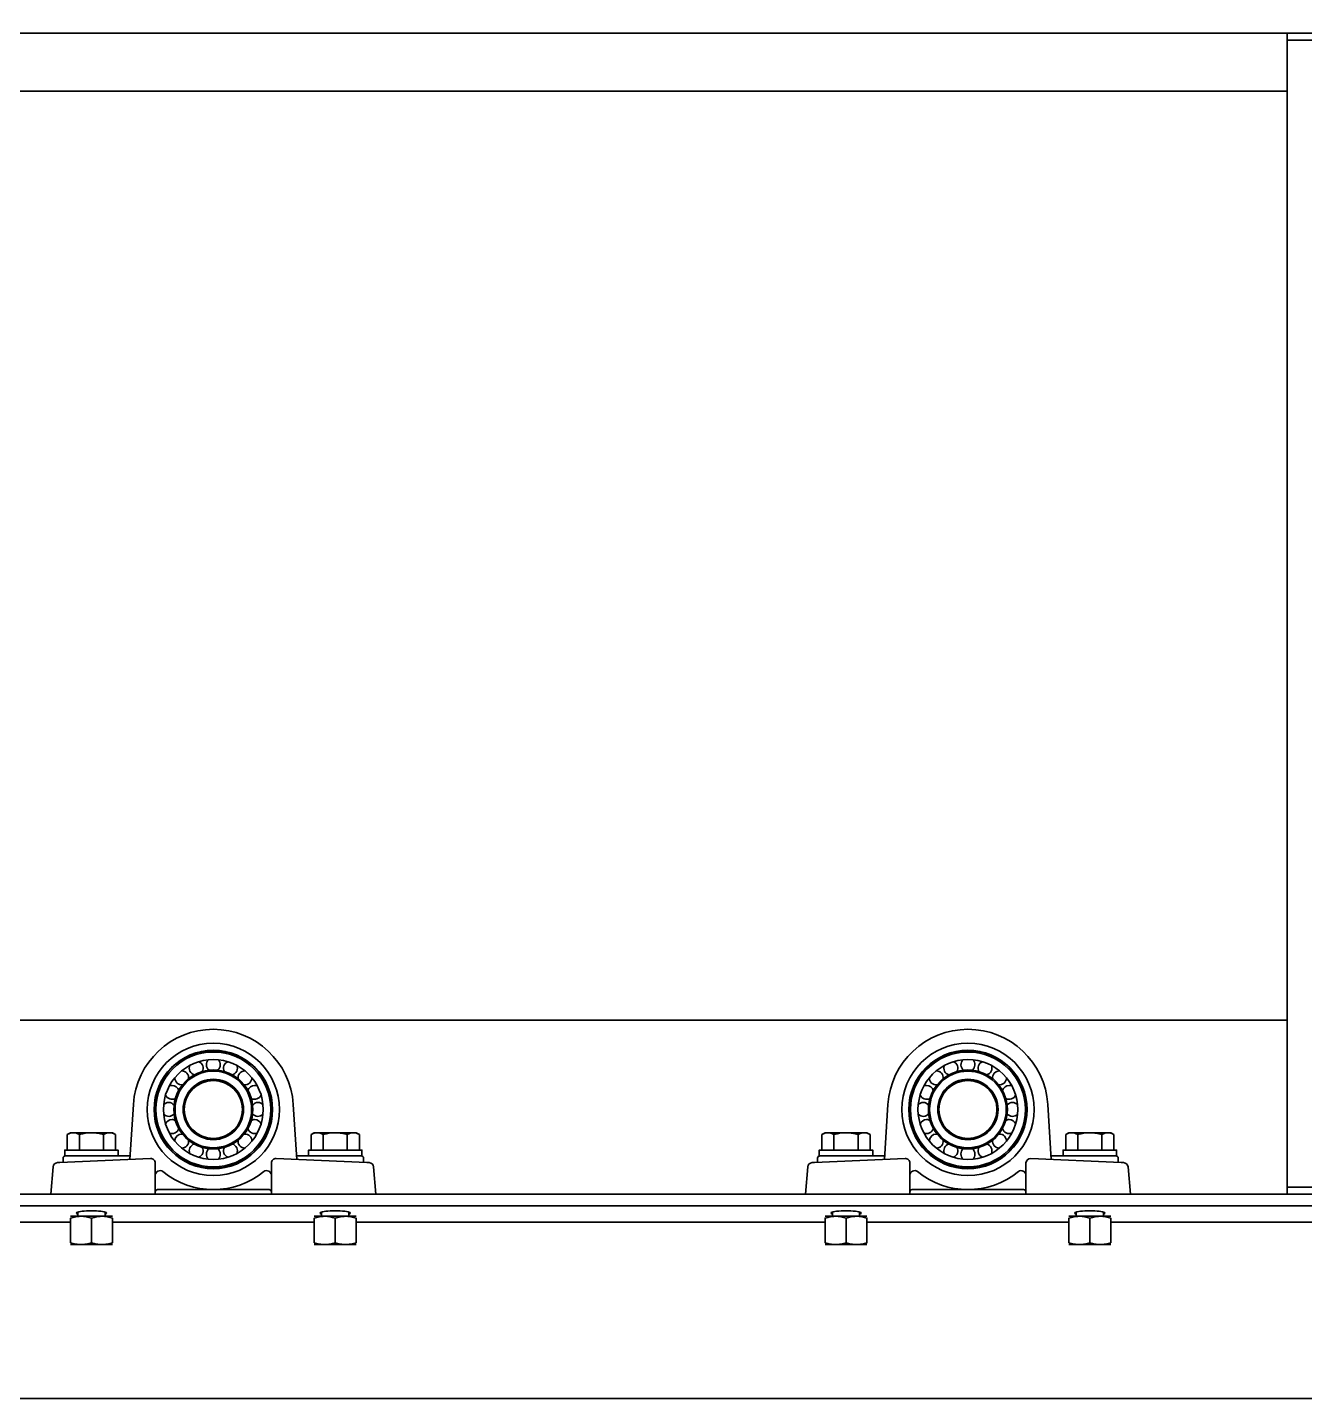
# Model space of a CAD drawing. Header units: millimetres. Extents: x -8400 to 8400, y -5940 to 5940.
# Drawn here: x -5214 to -4664, y 2053 to 2643 of the extents above; entities that cross this region are included whole.
import ezdxf

# ---------------------------------------------------------------- set-up
doc = ezdxf.new("R2010")
doc.units = ezdxf.units.MM
doc.layers.add('粗实线层', color=7, linetype='Continuous', lineweight=35)

msp = doc.modelspace()

# ---------------------------------------------------------------- linework, layer by layer
at = {"layer": '粗实线层', "linetype": 'Continuous', "lineweight": 35}
for points in [[(-5571.342, 2643.204), (-5571.342, 2640.77), (-1771.342, 2640.77), (-1771.342, 2643.204)], [(-4671.342, 2143.77), (-4671.342, 2143.873), (-4671.342, 2144.172), (-4671.342, 2144.649), (-4671.342, 2145.27), (-4671.342, 2145.994), (-4671.342, 2146.77), (-4671.342, 2634.77), (-4671.342, 2635.547), (-4671.342, 2636.27), (-4671.342, 2636.892), (-4671.342, 2637.368), (-4671.342, 2637.668), (-4671.342, 2637.771)], [(-4671.333, 2615.77), (-5561.342, 2615.77), (-5561.342, 2565.764)], [(-5541.326, 2215.77), (-4671.333, 2215.77)], [(-5196.734, 2166.467), (-5195.342, 2167.27), (-5195.205, 2167.27), (-5194.799, 2167.27), (-5194.136, 2167.27), (-5194.467, 2167.256), (-5194.796, 2167.215), (-5195.123, 2167.147), (-5195.449, 2167.054), (-5196.094, 2166.8), (-5196.734, 2166.467), (-5196.734, 2159.77)], [(-5175.95, 2159.77), (-5175.95, 2166.467), (-5176.588, 2166.799), (-5177.234, 2167.053), (-5177.559, 2167.147), (-5177.887, 2167.215), (-5178.051, 2167.239), (-5178.216, 2167.256), (-5178.258, 2167.26), (-5178.299, 2167.262), (-5178.341, 2167.265), (-5178.382, 2167.267), (-5178.465, 2167.27), (-5178.548, 2167.27), (-5179.448, 2167.27), (-5180.557, 2167.27), (-5181.842, 2167.27), (-5183.264, 2167.27), (-5184.779, 2167.27), (-5186.342, 2167.27), (-5187.905, 2167.27), (-5189.42, 2167.27), (-5190.842, 2167.27), (-5192.127, 2167.27), (-5193.236, 2167.27), (-5194.136, 2167.27), (-5194.053, 2167.27), (-5193.971, 2167.267), (-5193.929, 2167.265), (-5193.888, 2167.262), (-5193.846, 2167.26), (-5193.805, 2167.256), (-5193.64, 2167.239), (-5193.475, 2167.215), (-5193.148, 2167.147), (-5192.822, 2167.053), (-5192.177, 2166.799), (-5191.538, 2166.467), (-5191.538, 2159.77)], [(-5191.538, 2166.467), (-5190.901, 2166.642), (-5190.258, 2166.8), (-5190.096, 2166.836), (-5189.934, 2166.872), (-5189.772, 2166.906), (-5189.61, 2166.939), (-5189.285, 2167), (-5188.96, 2167.055), (-5188.308, 2167.148), (-5187.655, 2167.215), (-5186.999, 2167.256), (-5186.342, 2167.27), (-5185.682, 2167.256), (-5185.02, 2167.215), (-5184.937, 2167.207), (-5184.854, 2167.2), (-5184.771, 2167.192), (-5184.689, 2167.183), (-5184.524, 2167.165), (-5184.359, 2167.146), (-5184.031, 2167.102), (-5183.705, 2167.052), (-5183.057, 2166.935), (-5182.415, 2166.797), (-5181.778, 2166.641), (-5181.146, 2166.467)], [(-5175.95, 2166.467), (-5177.342, 2167.27), (-5177.479, 2167.27), (-5177.885, 2167.27), (-5178.548, 2167.27), (-5178.879, 2167.256), (-5179.208, 2167.215), (-5179.535, 2167.147), (-5179.86, 2167.054), (-5180.506, 2166.8), (-5181.146, 2166.467), (-5181.146, 2159.77)], [(-5091.734, 2166.467), (-5090.342, 2167.27), (-5090.205, 2167.27), (-5089.799, 2167.27), (-5089.136, 2167.27), (-5089.467, 2167.256), (-5089.796, 2167.215), (-5090.123, 2167.147), (-5090.449, 2167.054), (-5091.094, 2166.8), (-5091.734, 2166.467), (-5091.734, 2159.77)], [(-5086.538, 2166.467), (-5087.177, 2166.799), (-5087.822, 2167.053), (-5088.148, 2167.147), (-5088.475, 2167.215), (-5088.64, 2167.239), (-5088.805, 2167.256), (-5088.846, 2167.26), (-5088.888, 2167.262), (-5088.929, 2167.265), (-5088.971, 2167.267), (-5089.053, 2167.27), (-5089.136, 2167.27), (-5088.236, 2167.27), (-5087.127, 2167.27), (-5085.842, 2167.27), (-5084.42, 2167.27), (-5082.905, 2167.27), (-5081.342, 2167.27), (-5081.999, 2167.256), (-5082.655, 2167.215), (-5083.308, 2167.148), (-5083.96, 2167.055), (-5084.285, 2167), (-5084.61, 2166.939), (-5084.772, 2166.906), (-5084.934, 2166.872), (-5085.096, 2166.836), (-5085.258, 2166.8), (-5085.901, 2166.642), (-5086.538, 2166.467), (-5086.538, 2159.77)], [(-5070.95, 2159.77), (-5070.95, 2166.467), (-5071.589, 2166.799), (-5072.234, 2167.053), (-5072.559, 2167.147), (-5072.887, 2167.215), (-5073.051, 2167.239), (-5073.216, 2167.256), (-5073.258, 2167.26), (-5073.299, 2167.262), (-5073.341, 2167.265), (-5073.382, 2167.267), (-5073.465, 2167.27), (-5073.548, 2167.27), (-5074.448, 2167.27), (-5075.557, 2167.27), (-5076.842, 2167.27), (-5078.264, 2167.27), (-5079.779, 2167.27), (-5081.342, 2167.27), (-5080.682, 2167.256), (-5080.02, 2167.215), (-5079.937, 2167.207), (-5079.854, 2167.2), (-5079.771, 2167.192), (-5079.689, 2167.183), (-5079.524, 2167.165), (-5079.359, 2167.146), (-5079.031, 2167.102), (-5078.705, 2167.052), (-5078.057, 2166.935), (-5077.415, 2166.797), (-5076.778, 2166.641), (-5076.146, 2166.467), (-5076.146, 2159.77)], [(-5076.146, 2166.467), (-5075.506, 2166.8), (-5074.86, 2167.054), (-5074.535, 2167.147), (-5074.208, 2167.215), (-5073.879, 2167.256), (-5073.548, 2167.27), (-5072.885, 2167.27), (-5072.479, 2167.27), (-5072.342, 2167.27), (-5070.95, 2166.467)], [(-4871.734, 2159.77), (-4871.734, 2166.467), (-4871.094, 2166.8), (-4870.449, 2167.054), (-4870.123, 2167.147), (-4869.796, 2167.215), (-4869.467, 2167.256), (-4869.136, 2167.27), (-4869.053, 2167.27), (-4868.971, 2167.267), (-4868.929, 2167.265), (-4868.888, 2167.262), (-4868.846, 2167.26), (-4868.805, 2167.256), (-4868.64, 2167.239), (-4868.475, 2167.215), (-4868.148, 2167.147), (-4867.822, 2167.053), (-4867.177, 2166.799), (-4866.538, 2166.467)], [(-4850.95, 2159.77), (-4850.95, 2166.467), (-4851.588, 2166.799), (-4852.234, 2167.053), (-4852.559, 2167.147), (-4852.887, 2167.215), (-4853.051, 2167.239), (-4853.216, 2167.256), (-4853.258, 2167.26), (-4853.299, 2167.262), (-4853.341, 2167.265), (-4853.382, 2167.267), (-4853.465, 2167.27), (-4853.548, 2167.27), (-4854.448, 2167.27), (-4855.557, 2167.27), (-4856.842, 2167.27), (-4858.264, 2167.27), (-4859.779, 2167.27), (-4861.342, 2167.27), (-4862.905, 2167.27), (-4864.42, 2167.27), (-4865.842, 2167.27), (-4867.127, 2167.27), (-4868.236, 2167.27), (-4869.136, 2167.27), (-4869.799, 2167.27), (-4870.205, 2167.27), (-4870.342, 2167.27), (-4871.734, 2166.467)], [(-4866.538, 2159.77), (-4866.538, 2166.467), (-4865.901, 2166.642), (-4865.258, 2166.8), (-4865.096, 2166.836), (-4864.934, 2166.872), (-4864.772, 2166.906), (-4864.61, 2166.939), (-4864.285, 2167), (-4863.96, 2167.055), (-4863.308, 2167.148), (-4862.655, 2167.215), (-4861.999, 2167.256), (-4861.342, 2167.27), (-4860.682, 2167.256), (-4860.02, 2167.215), (-4859.937, 2167.207), (-4859.854, 2167.2), (-4859.771, 2167.192), (-4859.689, 2167.183), (-4859.524, 2167.165), (-4859.359, 2167.146), (-4859.031, 2167.102), (-4858.705, 2167.052), (-4858.057, 2166.935), (-4857.415, 2166.797), (-4856.778, 2166.641), (-4856.146, 2166.467), (-4856.146, 2159.77)], [(-4856.146, 2166.467), (-4855.506, 2166.8), (-4854.86, 2167.054), (-4854.535, 2167.147), (-4854.208, 2167.215), (-4853.879, 2167.256), (-4853.548, 2167.27), (-4852.885, 2167.27), (-4852.479, 2167.27), (-4852.342, 2167.27), (-4850.95, 2166.467)], [(-4766.734, 2166.467), (-4766.094, 2166.8), (-4765.449, 2167.054), (-4765.123, 2167.147), (-4764.796, 2167.215), (-4764.467, 2167.256), (-4764.136, 2167.27), (-4764.799, 2167.27), (-4765.205, 2167.27), (-4765.342, 2167.27), (-4766.734, 2166.467), (-4766.734, 2159.77)], [(-4745.95, 2166.467), (-4747.342, 2167.27), (-4747.479, 2167.27), (-4747.885, 2167.27), (-4748.548, 2167.27), (-4749.448, 2167.27), (-4750.557, 2167.27), (-4751.842, 2167.27), (-4753.264, 2167.27), (-4754.779, 2167.27), (-4756.342, 2167.27), (-4757.905, 2167.27), (-4759.42, 2167.27), (-4760.842, 2167.27), (-4762.127, 2167.27), (-4763.236, 2167.27), (-4764.136, 2167.27), (-4764.053, 2167.27), (-4763.971, 2167.267), (-4763.929, 2167.265), (-4763.888, 2167.262), (-4763.846, 2167.26), (-4763.805, 2167.256), (-4763.64, 2167.239), (-4763.475, 2167.215), (-4763.148, 2167.147), (-4762.822, 2167.053), (-4762.177, 2166.799), (-4761.538, 2166.467)], [(-4761.538, 2159.77), (-4761.538, 2166.467), (-4760.901, 2166.642), (-4760.258, 2166.8), (-4760.096, 2166.836), (-4759.934, 2166.872), (-4759.772, 2166.906), (-4759.61, 2166.939), (-4759.285, 2167), (-4758.96, 2167.055), (-4758.308, 2167.148), (-4757.655, 2167.215), (-4756.999, 2167.256), (-4756.342, 2167.27), (-4755.682, 2167.256), (-4755.02, 2167.215), (-4754.937, 2167.207), (-4754.854, 2167.2), (-4754.771, 2167.192), (-4754.689, 2167.183), (-4754.524, 2167.165), (-4754.359, 2167.146), (-4754.031, 2167.102), (-4753.705, 2167.052), (-4753.057, 2166.935), (-4752.415, 2166.797), (-4751.778, 2166.641), (-4751.146, 2166.467), (-4751.146, 2159.77)], [(-4751.146, 2166.467), (-4750.506, 2166.8), (-4749.86, 2167.054), (-4749.535, 2167.147), (-4749.208, 2167.215), (-4748.879, 2167.256), (-4748.548, 2167.27), (-4748.465, 2167.27), (-4748.382, 2167.267), (-4748.341, 2167.265), (-4748.299, 2167.262), (-4748.258, 2167.26), (-4748.216, 2167.256), (-4748.051, 2167.239), (-4747.887, 2167.215), (-4747.559, 2167.147), (-4747.234, 2167.053), (-4746.588, 2166.799), (-4745.95, 2166.467), (-4745.95, 2159.77)], [(-5174.842, 2157.27), (-5174.842, 2159.77), (-5174.949, 2159.77), (-5175.268, 2159.77), (-5175.794, 2159.77), (-5176.516, 2159.77), (-5177.421, 2159.77), (-5178.493, 2159.77), (-5179.71, 2159.77), (-5181.051, 2159.77), (-5182.491, 2159.77), (-5184.002, 2159.77), (-5185.557, 2159.77), (-5187.127, 2159.77), (-5188.682, 2159.77), (-5190.193, 2159.77), (-5191.633, 2159.77), (-5192.974, 2159.77), (-5194.191, 2159.77), (-5195.263, 2159.77), (-5196.168, 2159.77), (-5196.89, 2159.77), (-5197.416, 2159.77), (-5197.735, 2159.77), (-5197.842, 2159.77), (-5197.842, 2157.27), (-5197.731, 2157.27), (-5197.4, 2157.27), (-5196.856, 2157.27), (-5196.109, 2157.27), (-5195.174, 2157.27), (-5194.069, 2157.27), (-5192.814, 2157.27), (-5191.434, 2157.27), (-5189.956, 2157.27), (-5188.409, 2157.27), (-5186.821, 2157.27), (-5185.225, 2157.27), (-5183.649, 2157.27), (-5182.126, 2157.27), (-5180.684, 2157.27), (-5179.352, 2157.27), (-5178.154, 2157.27)], [(-5169.661, 2157.27), (-5188.995, 2157.27)], [(-5169.661, 2157.27), (-5178.154, 2157.27)], [(-5136.842, 2160.537), (-5136.842, 2160.535)], [(-5136.681, 2160.509), (-5136.442, 2160.27), (-5136.337, 2160.27), (-5136.029, 2160.27), (-5135.545, 2160.27), (-5134.922, 2160.27), (-5134.212, 2160.27), (-5133.472, 2160.27), (-5132.762, 2160.27), (-5132.139, 2160.27), (-5131.655, 2160.27), (-5131.347, 2160.27), (-5131.242, 2160.27), (-5131.003, 2160.509)], [(-5130.842, 2160.535), (-5130.842, 2160.537), (-5130.842, 2160.537)], [(-5098.023, 2157.27), (-5089.53, 2157.27)], [(-5078.688, 2157.27), (-5098.023, 2157.27)], [(-5089.53, 2157.27), (-5088.332, 2157.27), (-5087, 2157.27), (-5085.558, 2157.27), (-5084.035, 2157.27), (-5082.459, 2157.27), (-5080.863, 2157.27), (-5079.275, 2157.27), (-5077.728, 2157.27), (-5076.25, 2157.27), (-5074.87, 2157.27), (-5073.615, 2157.27), (-5072.51, 2157.27), (-5071.574, 2157.27), (-5070.828, 2157.27), (-5070.284, 2157.27), (-5069.953, 2157.27), (-5069.842, 2157.27), (-5069.842, 2159.77), (-5069.949, 2159.77), (-5070.268, 2159.77), (-5070.794, 2159.77), (-5071.516, 2159.77), (-5072.421, 2159.77), (-5073.493, 2159.77), (-5074.71, 2159.77), (-5076.051, 2159.77), (-5077.491, 2159.77), (-5079.002, 2159.77), (-5080.557, 2159.77), (-5082.127, 2159.77), (-5083.682, 2159.77), (-5085.193, 2159.77), (-5086.633, 2159.77), (-5087.974, 2159.77), (-5089.191, 2159.77), (-5090.263, 2159.77), (-5091.168, 2159.77), (-5091.89, 2159.77), (-5092.415, 2159.77), (-5092.735, 2159.77), (-5092.842, 2159.77), (-5092.842, 2157.27)], [(-4874.902, 2154.414), (-4835.932, 2156.167)], [(-4844.661, 2157.27), (-4853.154, 2157.27), (-4854.352, 2157.27), (-4855.684, 2157.27), (-4857.126, 2157.27), (-4858.649, 2157.27), (-4860.225, 2157.27), (-4861.821, 2157.27), (-4863.409, 2157.27), (-4864.956, 2157.27), (-4866.434, 2157.27), (-4867.814, 2157.27), (-4869.069, 2157.27), (-4870.174, 2157.27), (-4871.11, 2157.27), (-4871.856, 2157.27), (-4872.4, 2157.27), (-4872.731, 2157.27), (-4872.842, 2157.27), (-4872.842, 2159.77), (-4872.735, 2159.77), (-4872.415, 2159.77), (-4871.89, 2159.77), (-4871.168, 2159.77), (-4870.263, 2159.77), (-4869.191, 2159.77), (-4867.974, 2159.77), (-4866.633, 2159.77), (-4865.193, 2159.77), (-4863.682, 2159.77), (-4862.127, 2159.77), (-4860.557, 2159.77), (-4859.002, 2159.77), (-4857.491, 2159.77), (-4856.051, 2159.77), (-4854.71, 2159.77), (-4853.493, 2159.77), (-4852.421, 2159.77), (-4851.516, 2159.77), (-4850.794, 2159.77), (-4850.268, 2159.77), (-4849.949, 2159.77), (-4849.842, 2159.77), (-4849.842, 2157.27)], [(-4844.661, 2157.27), (-4863.995, 2157.27)], [(-4811.842, 2160.537), (-4811.842, 2160.535)], [(-4811.681, 2160.509), (-4811.442, 2160.27), (-4811.337, 2160.27), (-4811.029, 2160.27), (-4810.545, 2160.27), (-4809.922, 2160.27), (-4809.212, 2160.27), (-4808.472, 2160.27), (-4807.762, 2160.27), (-4807.139, 2160.27), (-4806.655, 2160.27), (-4806.347, 2160.27), (-4806.242, 2160.27), (-4806.003, 2160.509)], [(-4805.842, 2160.535), (-4805.842, 2160.537), (-4805.842, 2160.537)], [(-4773.023, 2157.27), (-4764.53, 2157.27)], [(-4753.688, 2157.27), (-4773.023, 2157.27)], [(-4764.53, 2157.27), (-4763.332, 2157.27), (-4762, 2157.27), (-4760.558, 2157.27), (-4759.035, 2157.27), (-4757.459, 2157.27), (-4755.863, 2157.27), (-4754.275, 2157.27), (-4752.728, 2157.27), (-4751.25, 2157.27), (-4749.87, 2157.27), (-4748.615, 2157.27), (-4747.51, 2157.27), (-4746.574, 2157.27), (-4745.827, 2157.27), (-4745.284, 2157.27), (-4744.953, 2157.27), (-4744.842, 2157.27), (-4744.842, 2159.77), (-4744.949, 2159.77), (-4745.268, 2159.77), (-4745.794, 2159.77), (-4746.516, 2159.77), (-4747.421, 2159.77), (-4748.493, 2159.77), (-4749.71, 2159.77), (-4751.051, 2159.77), (-4752.491, 2159.77), (-4754.002, 2159.77), (-4755.557, 2159.77), (-4757.127, 2159.77), (-4758.682, 2159.77), (-4760.193, 2159.77), (-4761.633, 2159.77), (-4762.974, 2159.77), (-4764.191, 2159.77), (-4765.263, 2159.77), (-4766.168, 2159.77), (-4766.89, 2159.77), (-4767.416, 2159.77), (-4767.735, 2159.77), (-4767.842, 2159.77), (-4767.842, 2157.27)], [(-5108.842, 2154.169), (-5108.842, 2140.77)], [(-5063.842, 2140.77), (-5064.872, 2152.545)], [(-4877.812, 2152.545), (-4878.842, 2140.77)], [(-4833.842, 2140.77), (-4833.842, 2154.169)], [(-4738.842, 2140.77), (-4739.872, 2152.545)], [(-1771.342, 2138.337), (-1771.342, 2140.77), (-5571.342, 2140.77), (-5571.342, 2138.337)], [(-5571.342, 2135.77), (-1771.342, 2135.77)], [(-5192.192, 2133.082), (-5192.192, 2131.27)], [(-5180.491, 2131.27), (-5180.491, 2133.082)], [(-5087.192, 2133.082), (-5087.192, 2131.27)], [(-5075.492, 2131.27), (-5075.492, 2133.082)], [(-4867.193, 2133.082), (-4867.193, 2131.27)], [(-4855.491, 2131.27), (-4855.491, 2133.082)], [(-4762.193, 2133.082), (-4762.193, 2131.27)], [(-4750.491, 2131.27), (-4750.491, 2133.082)], [(-5397.314, 2128.77), (-5195.32, 2128.77)], [(-5195.342, 2131.27), (-5195.205, 2131.27), (-5194.799, 2131.27), (-5194.136, 2131.27), (-5193.236, 2131.27), (-5192.127, 2131.27), (-5190.842, 2131.27), (-5190.985, 2131.269), (-5191.129, 2131.267), (-5191.201, 2131.265), (-5191.272, 2131.263), (-5191.344, 2131.26), (-5191.416, 2131.256), (-5191.702, 2131.239), (-5191.987, 2131.215), (-5192.554, 2131.146), (-5193.118, 2131.053), (-5194.236, 2130.799), (-5195.342, 2130.466), (-5195.342, 2119.874), (-5194.233, 2119.541), (-5193.115, 2119.287), (-5192.552, 2119.194), (-5191.985, 2119.126), (-5191.415, 2119.084), (-5190.842, 2119.071), (-5190.699, 2119.071), (-5190.555, 2119.074), (-5190.483, 2119.076), (-5190.411, 2119.078), (-5190.34, 2119.081), (-5190.268, 2119.084), (-5189.982, 2119.102), (-5189.697, 2119.126), (-5189.13, 2119.194), (-5188.566, 2119.287), (-5187.448, 2119.541), (-5186.342, 2119.874)], [(-5186.342, 2130.466), (-5187.451, 2130.8), (-5188.569, 2131.054), (-5189.132, 2131.147), (-5189.699, 2131.215), (-5190.269, 2131.256), (-5190.842, 2131.27), (-5189.42, 2131.27), (-5187.905, 2131.27), (-5186.342, 2131.27), (-5184.779, 2131.27), (-5183.264, 2131.27), (-5181.842, 2131.27), (-5180.557, 2131.27), (-5179.448, 2131.27), (-5178.548, 2131.27), (-5177.885, 2131.27), (-5177.479, 2131.27), (-5177.342, 2131.27)], [(-5177.329, 2128.77), (-5090.286, 2128.77)], [(-5090.342, 2131.27), (-5090.205, 2131.27), (-5089.799, 2131.27), (-5089.136, 2131.27), (-5088.236, 2131.27), (-5087.127, 2131.27), (-5085.842, 2131.27), (-5085.985, 2131.269), (-5086.129, 2131.267), (-5086.201, 2131.265), (-5086.272, 2131.263), (-5086.344, 2131.26), (-5086.416, 2131.256), (-5086.702, 2131.239), (-5086.987, 2131.215), (-5087.554, 2131.146), (-5088.118, 2131.053), (-5089.236, 2130.799), (-5090.342, 2130.466), (-5090.342, 2119.874), (-5089.233, 2119.541), (-5088.115, 2119.287), (-5087.552, 2119.194), (-5086.985, 2119.126), (-5086.415, 2119.084), (-5085.842, 2119.071), (-5085.699, 2119.071), (-5085.555, 2119.074), (-5085.483, 2119.076), (-5085.412, 2119.078), (-5085.34, 2119.081), (-5085.268, 2119.084), (-5084.982, 2119.102), (-5084.697, 2119.126), (-5084.13, 2119.194), (-5083.566, 2119.287), (-5082.448, 2119.541), (-5081.342, 2119.874)], [(-5081.342, 2130.466), (-5082.451, 2130.8), (-5083.569, 2131.054), (-5084.132, 2131.147), (-5084.699, 2131.215), (-5085.269, 2131.256), (-5085.842, 2131.27), (-5084.42, 2131.27), (-5082.905, 2131.27), (-5081.342, 2131.27), (-5079.779, 2131.27), (-5078.264, 2131.27), (-5076.842, 2131.27), (-5075.557, 2131.27), (-5074.448, 2131.27), (-5073.548, 2131.27), (-5072.885, 2131.27), (-5072.479, 2131.27), (-5072.342, 2131.27)], [(-5072.295, 2128.77), (-4870.301, 2128.77)], [(-4870.342, 2131.27), (-4870.205, 2131.27), (-4869.799, 2131.27), (-4869.136, 2131.27), (-4868.236, 2131.27), (-4867.127, 2131.27), (-4865.842, 2131.27), (-4865.985, 2131.269), (-4866.129, 2131.267), (-4866.201, 2131.265), (-4866.272, 2131.263), (-4866.344, 2131.26), (-4866.416, 2131.256), (-4866.702, 2131.239), (-4866.987, 2131.215), (-4867.554, 2131.146), (-4868.118, 2131.053), (-4869.236, 2130.799), (-4870.342, 2130.466), (-4870.342, 2119.874), (-4869.233, 2119.541), (-4868.115, 2119.287), (-4867.552, 2119.194), (-4866.985, 2119.126), (-4866.415, 2119.084), (-4865.842, 2119.071), (-4867.127, 2119.071), (-4868.236, 2119.071), (-4869.136, 2119.071), (-4869.799, 2119.071), (-4870.205, 2119.071), (-4870.342, 2119.071)], [(-4852.342, 2131.27), (-4852.479, 2131.27), (-4852.885, 2131.27), (-4853.548, 2131.27), (-4854.448, 2131.27), (-4855.557, 2131.27), (-4856.842, 2131.27), (-4856.269, 2131.256), (-4855.699, 2131.215), (-4855.132, 2131.147), (-4854.569, 2131.054), (-4853.45, 2130.8), (-4852.342, 2130.466), (-4852.342, 2119.874), (-4853.448, 2119.541), (-4854.566, 2119.287), (-4855.13, 2119.194), (-4855.697, 2119.126), (-4855.982, 2119.102), (-4856.268, 2119.084), (-4856.34, 2119.081), (-4856.411, 2119.078), (-4856.483, 2119.076), (-4856.555, 2119.074), (-4856.699, 2119.071), (-4856.842, 2119.071), (-4858.264, 2119.071), (-4859.779, 2119.071), (-4861.342, 2119.071), (-4862.905, 2119.071), (-4864.42, 2119.071), (-4865.842, 2119.071), (-4865.699, 2119.071), (-4865.555, 2119.074), (-4865.483, 2119.076), (-4865.412, 2119.078), (-4865.34, 2119.081), (-4865.268, 2119.084), (-4864.982, 2119.102), (-4864.697, 2119.126), (-4864.13, 2119.194), (-4863.566, 2119.287), (-4862.448, 2119.541), (-4861.342, 2119.874)], [(-4861.342, 2130.466), (-4861.342, 2119.874), (-4860.233, 2119.541), (-4859.115, 2119.287), (-4858.552, 2119.194), (-4857.985, 2119.126), (-4857.415, 2119.084), (-4856.842, 2119.071), (-4855.557, 2119.071), (-4854.448, 2119.071), (-4853.548, 2119.071), (-4852.885, 2119.071), (-4852.479, 2119.071), (-4852.342, 2119.071)], [(-4852.311, 2128.77), (-4765.326, 2128.77)], [(-4747.342, 2131.27), (-4747.479, 2131.27), (-4747.885, 2131.27), (-4748.548, 2131.27), (-4749.448, 2131.27), (-4750.557, 2131.27), (-4751.842, 2131.27), (-4753.264, 2131.27), (-4754.779, 2131.27), (-4756.342, 2131.27), (-4757.905, 2131.27), (-4759.42, 2131.27), (-4760.842, 2131.27), (-4762.127, 2131.27), (-4763.236, 2131.27), (-4764.136, 2131.27), (-4764.799, 2131.27), (-4765.205, 2131.27), (-4765.342, 2131.27)], [(-4756.342, 2130.466), (-4757.451, 2130.8), (-4758.569, 2131.054), (-4759.132, 2131.147), (-4759.699, 2131.215), (-4760.269, 2131.256), (-4760.842, 2131.27), (-4760.985, 2131.269), (-4761.129, 2131.267), (-4761.201, 2131.265), (-4761.272, 2131.263), (-4761.344, 2131.26), (-4761.416, 2131.256), (-4761.702, 2131.239), (-4761.987, 2131.215), (-4762.554, 2131.146), (-4763.118, 2131.053), (-4764.236, 2130.799), (-4765.342, 2130.466), (-4765.342, 2119.874), (-4764.233, 2119.541), (-4763.115, 2119.287), (-4762.552, 2119.194), (-4761.985, 2119.126), (-4761.415, 2119.084), (-4760.842, 2119.071), (-4760.699, 2119.071), (-4760.555, 2119.074), (-4760.483, 2119.076), (-4760.412, 2119.078), (-4760.34, 2119.081), (-4760.268, 2119.084), (-4759.982, 2119.102), (-4759.697, 2119.126), (-4759.13, 2119.194), (-4758.566, 2119.287), (-4757.448, 2119.541), (-4756.342, 2119.874)], [(-4747.336, 2128.77), (-4655.542, 2128.77)], [(-5177.342, 2119.071), (-5177.479, 2119.071), (-5177.885, 2119.071), (-5178.548, 2119.071), (-5179.448, 2119.071), (-5180.557, 2119.071), (-5181.842, 2119.071), (-5183.264, 2119.071), (-5184.779, 2119.071), (-5186.342, 2119.071), (-5187.905, 2119.071), (-5189.42, 2119.071), (-5190.842, 2119.071), (-5192.127, 2119.071), (-5193.236, 2119.071), (-5194.136, 2119.071), (-5194.799, 2119.071), (-5195.205, 2119.071), (-5195.342, 2119.071)], [(-5072.342, 2119.071), (-5072.479, 2119.071), (-5072.885, 2119.071), (-5073.548, 2119.071), (-5074.448, 2119.071), (-5075.557, 2119.071), (-5076.842, 2119.071), (-5078.264, 2119.071), (-5079.779, 2119.071), (-5081.342, 2119.071), (-5082.905, 2119.071), (-5084.42, 2119.071), (-5085.842, 2119.071), (-5087.127, 2119.071), (-5088.236, 2119.071), (-5089.136, 2119.071), (-5089.799, 2119.071), (-5090.205, 2119.071), (-5090.342, 2119.071)], [(-4747.342, 2119.071), (-4747.479, 2119.071), (-4747.885, 2119.071), (-4748.548, 2119.071), (-4749.448, 2119.071), (-4750.557, 2119.071), (-4751.842, 2119.071), (-4753.264, 2119.071), (-4754.779, 2119.071), (-4756.342, 2119.071), (-4757.905, 2119.071), (-4759.42, 2119.071), (-4760.842, 2119.071), (-4762.127, 2119.071), (-4763.236, 2119.071), (-4764.136, 2119.071), (-4764.799, 2119.071), (-4765.205, 2119.071), (-4765.342, 2119.071)], [(-4654.829, 2052.77), (-5528.295, 2052.77)]]:
    msp.add_lwpolyline(points, dxfattribs=at)
for points in [[(-4621.342, 2640.77), (-4621.342, 2637.771), (-4671.342, 2637.771), (-4671.342, 2640.77)], [(-4621.342, 2140.77), (-4621.342, 2143.77), (-4671.342, 2143.77), (-4671.342, 2140.77)], [(-5186.342, 2130.466), (-5186.342, 2119.874), (-5185.234, 2119.541), (-5184.115, 2119.287), (-5183.552, 2119.194), (-5182.985, 2119.126), (-5182.415, 2119.084), (-5181.842, 2119.071), (-5181.699, 2119.071), (-5181.555, 2119.074), (-5181.483, 2119.076), (-5181.411, 2119.078), (-5181.34, 2119.081), (-5181.268, 2119.084), (-5180.982, 2119.102), (-5180.697, 2119.126), (-5180.13, 2119.194), (-5179.566, 2119.287), (-5178.448, 2119.541), (-5177.342, 2119.874), (-5177.342, 2130.466), (-5178.451, 2130.8), (-5179.569, 2131.054), (-5180.132, 2131.147), (-5180.699, 2131.215), (-5181.269, 2131.256), (-5181.842, 2131.27), (-5181.985, 2131.269), (-5182.129, 2131.267), (-5182.201, 2131.265), (-5182.272, 2131.263), (-5182.344, 2131.26), (-5182.416, 2131.256), (-5182.702, 2131.239), (-5182.987, 2131.215), (-5183.554, 2131.146), (-5184.118, 2131.053), (-5185.236, 2130.799)], [(-5081.342, 2130.466), (-5081.342, 2119.874), (-5080.233, 2119.541), (-5079.115, 2119.287), (-5078.552, 2119.194), (-5077.985, 2119.126), (-5077.415, 2119.084), (-5076.842, 2119.071), (-5076.699, 2119.071), (-5076.555, 2119.074), (-5076.483, 2119.076), (-5076.411, 2119.078), (-5076.34, 2119.081), (-5076.268, 2119.084), (-5075.982, 2119.102), (-5075.697, 2119.126), (-5075.13, 2119.194), (-5074.566, 2119.287), (-5073.448, 2119.541), (-5072.342, 2119.874), (-5072.342, 2130.466), (-5073.45, 2130.8), (-5074.569, 2131.054), (-5075.132, 2131.147), (-5075.699, 2131.215), (-5076.269, 2131.256), (-5076.842, 2131.27), (-5076.985, 2131.269), (-5077.129, 2131.267), (-5077.201, 2131.265), (-5077.273, 2131.263), (-5077.344, 2131.26), (-5077.416, 2131.256), (-5077.702, 2131.239), (-5077.987, 2131.215), (-5078.554, 2131.146), (-5079.118, 2131.053), (-5080.236, 2130.799)], [(-4865.842, 2131.27), (-4864.42, 2131.27), (-4862.905, 2131.27), (-4861.342, 2131.27), (-4859.779, 2131.27), (-4858.264, 2131.27), (-4856.842, 2131.27), (-4856.985, 2131.269), (-4857.129, 2131.267), (-4857.201, 2131.265), (-4857.272, 2131.263), (-4857.344, 2131.26), (-4857.416, 2131.256), (-4857.702, 2131.239), (-4857.987, 2131.215), (-4858.554, 2131.146), (-4859.118, 2131.053), (-4860.236, 2130.799), (-4861.342, 2130.466), (-4862.451, 2130.8), (-4863.569, 2131.054), (-4864.132, 2131.147), (-4864.699, 2131.215), (-4865.269, 2131.256)], [(-4756.342, 2130.466), (-4756.342, 2119.874), (-4755.233, 2119.541), (-4754.115, 2119.287), (-4753.552, 2119.194), (-4752.985, 2119.126), (-4752.415, 2119.084), (-4751.842, 2119.071), (-4751.699, 2119.071), (-4751.555, 2119.074), (-4751.483, 2119.076), (-4751.411, 2119.078), (-4751.34, 2119.081), (-4751.268, 2119.084), (-4750.982, 2119.102), (-4750.697, 2119.126), (-4750.13, 2119.194), (-4749.566, 2119.287), (-4748.448, 2119.541), (-4747.342, 2119.874), (-4747.342, 2130.466), (-4748.451, 2130.8), (-4749.569, 2131.054), (-4750.132, 2131.147), (-4750.699, 2131.215), (-4751.269, 2131.256), (-4751.842, 2131.27), (-4751.985, 2131.269), (-4752.129, 2131.267), (-4752.201, 2131.265), (-4752.272, 2131.263), (-4752.344, 2131.26), (-4752.416, 2131.256), (-4752.702, 2131.239), (-4752.987, 2131.215), (-4753.554, 2131.146), (-4754.118, 2131.053), (-4755.236, 2130.799)]]:
    msp.add_lwpolyline(points, close=True, dxfattribs=at)
for points in [[(-5169.755, 2155.771), (-5168.275, 2179.426, -0.9393658), (-5099.409, 2179.426), (-5097.929, 2155.771)], [(-5097.929, 2155.771), (-5099.409, 2179.426, 0.9393658), (-5168.275, 2179.426), (-5169.755, 2155.771)], [(-4844.755, 2155.771), (-4843.275, 2179.426, -0.9393654), (-4774.409, 2179.426), (-4772.929, 2155.771)], [(-4772.929, 2155.771), (-4774.409, 2179.426, 0.9393654), (-4843.275, 2179.426), (-4844.755, 2155.771)], [(-5148.741, 2185.457, 0.3352706), (-5151.627, 2187.637, 0.1016656), (-5152.809, 2187.394)], [(-5114.875, 2187.394, 0.1016788), (-5116.057, 2187.637, 0.3352574), (-5118.943, 2185.457)], [(-4823.741, 2185.457, 0.3352838), (-4826.627, 2187.637, 0.1016743), (-4827.809, 2187.394)], [(-4789.874, 2187.394, 0.1016656), (-4791.057, 2187.637, 0.3352838), (-4793.943, 2185.457)], [(-5150.74, 2179.132, 0.2292145), (-5153.092, 2180.271, 0.2021873), (-5155.24, 2179.365)], [(-5112.444, 2179.365, 0.2021873), (-5114.592, 2180.271, 0.2292145), (-5116.944, 2179.132)], [(-4825.74, 2179.132, 0.2292061), (-4828.092, 2180.271, 0.2021825), (-4830.24, 2179.365)], [(-4787.444, 2179.365, 0.2021958), (-4789.592, 2180.271, 0.2292277), (-4791.944, 2179.132)], [(-5150.166, 2172.524, 0.1278041), (-5151.627, 2172.904, 0.3067799), (-5154.413, 2171.017)], [(-5113.272, 2171.017, 0.3067799), (-5116.057, 2172.904, 0.1278041), (-5117.518, 2172.524)], [(-4825.166, 2172.524, 0.1278087), (-4826.627, 2172.904, 0.3067746), (-4829.412, 2171.017)], [(-4788.271, 2171.017, 0.3067799), (-4791.057, 2172.904, 0.1278173), (-4792.518, 2172.524)], [(-5147.107, 2166.639, 0.0290835), (-5147.454, 2166.659, 0.4142046), (-5150.454, 2163.659)], [(-5117.23, 2163.621, 0.4142148), (-5120.23, 2166.659, 0.0290835), (-5120.577, 2166.639)], [(-4822.107, 2166.639, 0.0290614), (-4822.454, 2166.659, 0.4142119), (-4825.454, 2163.659)], [(-4792.23, 2163.621, 0.4142148), (-4795.23, 2166.659, 0.0290614), (-4795.577, 2166.639)], [(-5203.842, 2140.77), (-5202.812, 2152.544, -0.3759804), (-5200.909, 2154.368), (-5200.774, 2154.374), (-5200.405, 2154.391), (-5199.902, 2154.414), (-5160.932, 2156.167, -0.4275517), (-5158.842, 2154.169), (-5158.842, 2140.77)], [(-5197.57, 2157.27, 0.4142105), (-5198.57, 2156.27), (-5198.57, 2154.473)], [(-5108.842, 2140.77), (-5108.842, 2154.168, -0.4276337), (-5106.752, 2156.167), (-5067.782, 2154.414), (-5067.278, 2154.391), (-5066.91, 2154.374), (-5066.775, 2154.368, -0.3759804), (-5064.872, 2152.545), (-5063.842, 2140.77)], [(-5069.114, 2154.473), (-5069.114, 2156.27, 0.4142105), (-5070.114, 2157.27)], [(-4878.842, 2140.77), (-4877.812, 2152.544, -0.376022), (-4875.909, 2154.368), (-4875.774, 2154.374), (-4875.406, 2154.391), (-4874.902, 2154.414), (-4835.932, 2156.167, -0.427525), (-4833.842, 2154.169), (-4833.842, 2140.77)], [(-4872.57, 2157.27, 0.4142105), (-4873.57, 2156.27), (-4873.57, 2154.473)], [(-4783.842, 2140.77), (-4783.842, 2154.169, -0.0106027), (-4783.84, 2154.259, -0.4142103), (-4781.752, 2156.167), (-4742.782, 2154.414), (-4742.278, 2154.391), (-4741.91, 2154.374), (-4741.775, 2154.368, -0.3759804), (-4739.872, 2152.545), (-4738.842, 2140.77)], [(-4744.114, 2154.473), (-4744.114, 2156.27, 0.4142502), (-4745.114, 2157.27)], [(-5108.842, 2148.929, 0.6313333), (-5112.102, 2150.482, -0.3547096), (-5155.582, 2150.482, 0.6313049), (-5158.842, 2148.929)], [(-5108.842, 2148.929, 0.6313333), (-5112.102, 2150.482, -0.3547096), (-5155.582, 2150.482, 0.6313049), (-5158.842, 2148.929)], [(-4783.842, 2148.929, 0.6313626), (-4787.102, 2150.482, -0.3547088), (-4830.582, 2150.482, 0.6313429), (-4833.842, 2148.929)], [(-4783.842, 2148.929, 0.6313626), (-4787.102, 2150.482, -0.3547088), (-4830.582, 2150.482, 0.6313429), (-4833.842, 2148.929)], [(-5108.842, 2141.77, 0.4142502), (-5109.842, 2142.771), (-5133.842, 2142.771), (-5157.842, 2142.771, 0.4142502), (-5158.842, 2141.77)], [(-4783.842, 2141.77, 0.4142502), (-4784.842, 2142.771), (-4808.842, 2142.771), (-4832.842, 2142.771, 0.4142105), (-4833.842, 2141.77)]]:
    msp.add_lwpolyline(points, format="xyb", dxfattribs=at)
for centre, radius in [((-5133.842, 2177.271), 28.5), ((-5133.842, 2177.27), 25.5), ((-5133.842, 2177.271), 25.34), ((-4808.842, 2177.271), 28.5), ((-4808.842, 2177.271), 25.5), ((-4808.842, 2177.27), 25.34), ((-5133.842, 2177.271), 24.739), ((-5133.842, 2177.271), 21.5), ((-4808.842, 2177.271), 24.739), ((-4808.842, 2177.27), 21.5), ((-5133.842, 2177.271), 17), ((-5133.842, 2177.271), 16.5), ((-4808.842, 2177.27), 17), ((-4808.842, 2177.27), 16.5), ((-5133.842, 2177.271), 13), ((-5133.842, 2177.271), 12.5), ((-4808.842, 2177.27), 13), ((-4808.842, 2177.271), 12.5)]:
    msp.add_circle(centre, radius, dxfattribs=at)
for centre, radius, start, end in [((-5141.209, 2195.055), 3, 330.864163, 68.211586), ((-5133.842, 2196.52), 3, 134.284945, 231.665542), ((-5133.842, 2196.52), 3, 308.36099, 45.725732), ((-5126.475, 2195.055), 3, 111.786419, 209.109592), ((-4816.209, 2195.055), 3, 330.862512, 68.2073), ((-4808.842, 2196.52), 3, 134.286361, 231.655737), ((-4808.842, 2196.52), 3, 308.362293, 45.732245), ((-4801.475, 2195.055), 3, 111.784737, 209.109592), ((-5147.454, 2190.882), 3, 179.283321, 276.621168), ((-5147.454, 2191.656), 2.226, 89.997989, 90.967647), ((-5147.454, 2190.882), 3, 353.361966, 89.986361), ((-5141.209, 2195.055), 3, 156.785072, 254.116919), ((-5126.475, 2195.055), 3, 285.8631, 23.204135), ((-5120.23, 2190.882), 3, 90.00189, 186.65108), ((-5120.23, 2190.882), 3, 263.368296, 0.718914), ((-5120.23, 2191.656), 2.226, 89.032353, 90.002011), ((-4822.454, 2190.882), 3, 179.28636, 276.622989), ((-4822.454, 2191.637), 2.245, 90.002058, 90.963578), ((-4822.454, 2190.882), 3, 353.364835, 89.984853), ((-4816.209, 2195.055), 3, 156.786771, 254.121242), ((-4801.475, 2195.055), 3, 285.860745, 23.204135), ((-4795.23, 2190.882), 3, 90.001594, 186.624955), ((-4795.23, 2190.882), 3, 263.368296, 0.718914), ((-4795.23, 2191.646), 2.236, 89.03439, 90), ((-5151.627, 2184.637), 3, 201.786419, 299.121313), ((-5116.057, 2184.637), 3, 240.868213, 338.204364), ((-4826.627, 2184.637), 3, 201.786419, 299.129006), ((-4791.057, 2184.637), 3, 240.868213, 338.189684), ((-5153.092, 2177.271), 3, 224.285973, 321.668996), ((-5114.592, 2177.27), 3, 218.364807, 315.716702), ((-4828.092, 2177.271), 3, 224.285973, 321.651439), ((-4789.592, 2177.27), 3, 218.366187, 315.728017), ((-5151.627, 2169.904), 3, 246.785343, 344.145741), ((-5116.057, 2169.904), 3, 195.86871, 293.23056), ((-4826.627, 2169.904), 3, 246.785072, 344.123465), ((-4791.057, 2169.904), 3, 195.8696, 293.23056), ((-5148.227, 2163.659), 2.226, 179.99799, 180.967648), ((-5147.454, 2163.659), 3, 270.00189, 6.610092), ((-5141.209, 2159.486), 3, 105.867111, 203.218261), ((-5126.475, 2159.486), 3, 336.780029, 74.121242), ((-5120.23, 2163.659), 3, 173.368296, 269.984833), ((-5120.224, 2164.429), 2.229, 89.193948, 90.162286), ((-4821.008, 2163.665), 4.446, 180.07912, 180.564646), ((-4822.454, 2163.659), 3, 270.0003, 6.627473), ((-4816.209, 2159.486), 3, 105.86871, 203.218261), ((-4801.475, 2159.486), 3, 336.780032, 74.124823), ((-4795.23, 2163.659), 3, 173.368296, 269.984833), ((-4795.224, 2164.423), 2.236, 89.195306, 90.160929), ((-5141.209, 2159.486), 3, 291.779052, 29.129894), ((-5133.842, 2158.02), 3, 131.412252, 225.741744), ((-5133.842, 2158.02), 3, 314.279233, 48.565797), ((-5126.475, 2159.486), 3, 150.868213, 248.217451), ((-4816.209, 2159.486), 3, 291.780734, 29.165021), ((-4808.842, 2158.02), 3, 131.410425, 225.693737), ((-4808.842, 2158.02), 3, 314.28065, 48.593584), ((-4801.475, 2159.486), 3, 150.866453, 248.227602)]:
    msp.add_arc(centre, radius, start, end, dxfattribs=at)
for centre, major_axis, ratio, start_param, end_param in [((-5186.342, 2132.638), (-6.465, 0), 0.1566062, 2.6907916, 6.734035), ((-5081.342, 2132.638), (-6.516, 0), 0.1566073, 2.6907609, 6.7340087), ((-4861.342, 2132.638), (-6.497, 0), 0.1566093, 2.6907986, 6.7339908), ((-4756.342, 2132.638), (-6.509, 0), 0.1566074, 2.6907908, 6.7340074)]:
    msp.add_ellipse(centre, major_axis=major_axis, ratio=ratio, start_param=start_param, end_param=end_param, dxfattribs=at)

doc.saveas('drawing.dxf')
